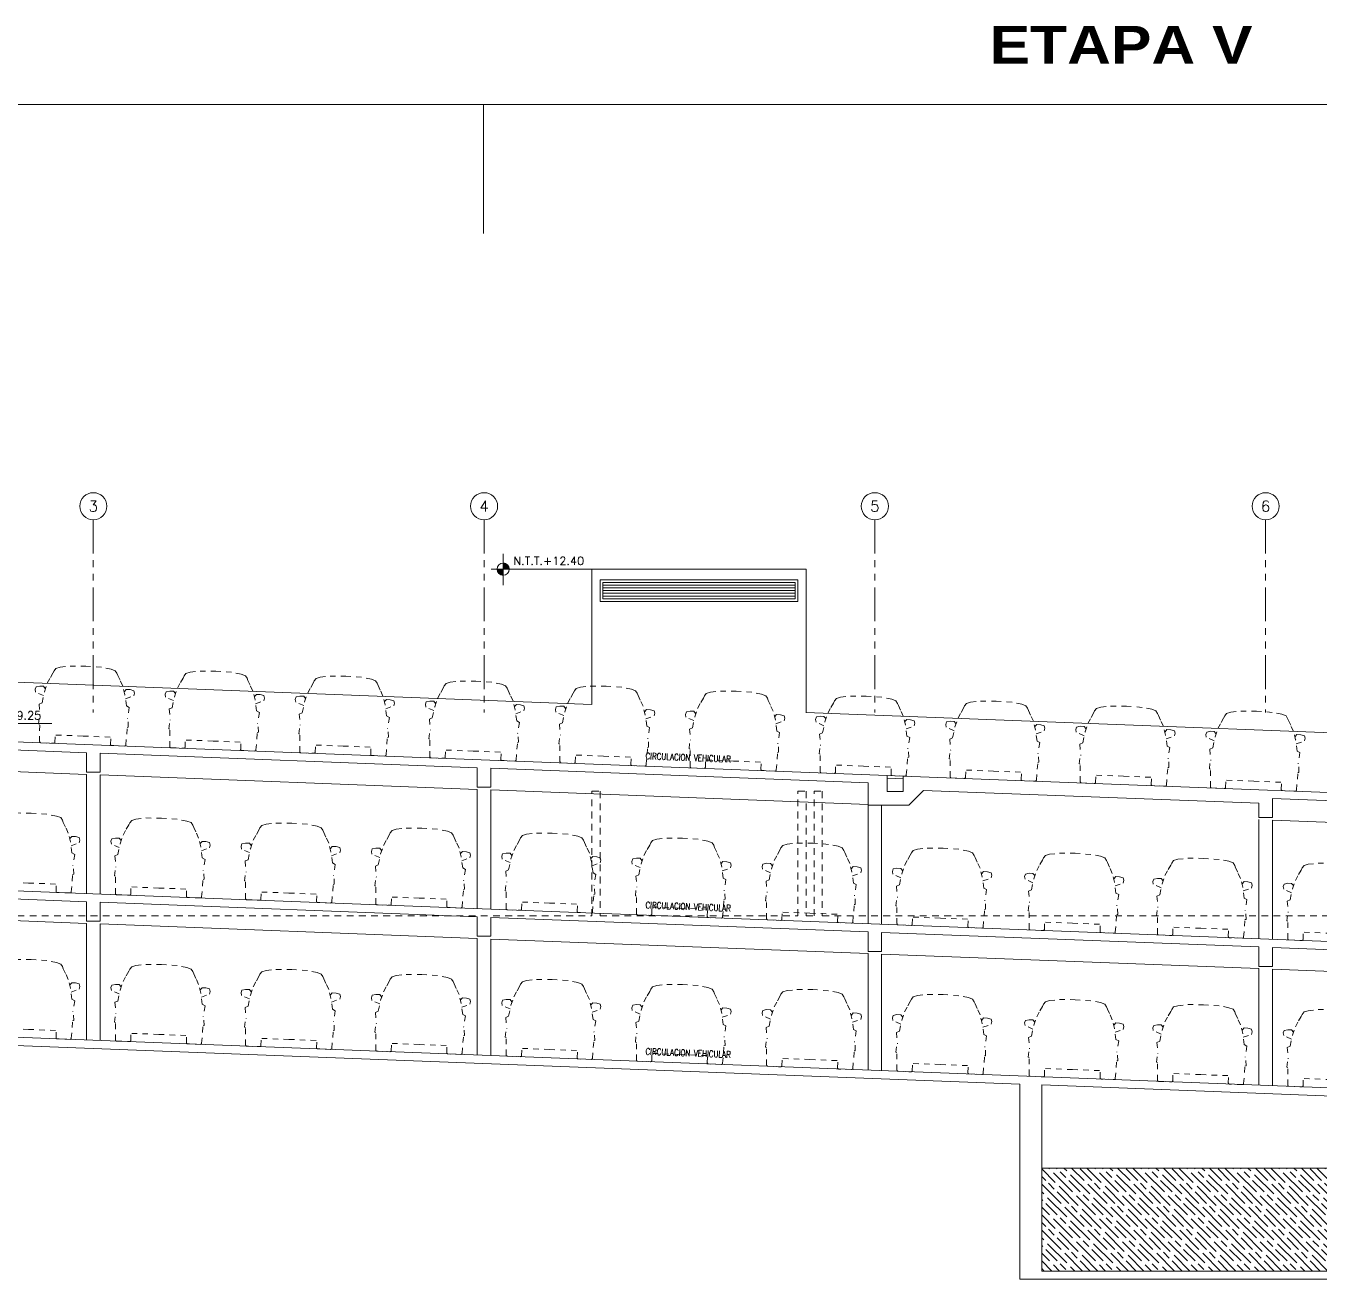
# Model space of a CAD drawing. Header units: millimetres. Extents: x 2085 to 2829, y 1347 to 1643.
# Drawn here: x 2271.79 to 2295.65, y 1372.34 to 1395.46 of the extents above; entities that cross this region are included whole.
import ezdxf
from ezdxf.enums import TextEntityAlignment as Align

# ---------------------------------------------------------------- set-up
doc = ezdxf.new("R2010")
doc.units = ezdxf.units.MM
for name, pattern in [('HIDDEN2', [0.1875, 0.125, -0.0625]), ('PHANTOM', [2.5, 1.25, -0.25, 0.25, -0.25, 0.25, -0.25]), ('PHANTOM2', [1.25, 0.625, -0.125, 0.125, -0.125, 0.125, -0.125])]:
    doc.linetypes.add(name, pattern=pattern)
doc.layers.get('0').update_dxf_attribs({"color": 251, "lineweight": 9})
doc.layers.get('DEFPOINTS').update_dxf_attribs({"color": 251, "lineweight": 9})
for name, color, linetype, lineweight in [('A-BARANDAS', 251, 'Continuous', 9), ('A-EJES', 251, 'PHANTOM', 9), ('A-MURO BAJO', 251, 'Continuous', 9), ('A-MUROS', 251, 'Continuous', 9), ('A-NIVELES-NPT', 251, 'Continuous', 9), ('A-PROYECCIONES', 251, 'HIDDEN2', 9), ('A-TEXTO-AMBIENTES', 251, 'Continuous', 9)]:
    doc.layers.add(name, color=color, linetype=linetype, lineweight=lineweight)
doc.layers.add('A-ETAPAS', color=251, linetype='Continuous', lineweight=9, plot=False)
doc.styles.add('R160-75', font='ariblk.ttf', dxfattribs={"height": 0.6})
doc.styles.add('R80', font='romans.shx', dxfattribs={"width": 0.8, "oblique": 15, "height": 0.1})
doc.styles.add('ROMANS', font='romans.shx', dxfattribs={"width": 0.8})

# ---------------------------------------------------------------- blocks, each defined once
blk = doc.blocks.new('SIM NIVEL PLANTA')
at = {"linetype": 'Continuous'}
h = blk.add_hatch(dxfattribs=at)
h.set_pattern_fill('_USER', color=256, scale=0.099996, angle=45, style=0, pattern_type=0)
h.set_pattern_definition([(45, (35396.10581, 26516.4892), (-0.0707080889, 0.0707080889), [])])
h.paths.add_polyline_path([(-17.03, 0), (-15.53, 0, 0.409209), (-17.03, 1.47)])
h.paths.add_polyline_path([(-18.53, 0, 0.419236), (-17.03, -1.53), (-17.03, 0)])
for p, q in [((-17.03, -3.97), (-17.03, 3.72)), ((4.81, 0), (-20, 0))]:
    blk.add_line(p, q)
blk.add_circle((-17.03, -0.03), 1.5, dxfattribs=at)
at = {"style": 'R80'}
blk.add_attdef('N.P.T.+0.00', text='', height=2.03, dxfattribs=at).set_placement((-5.83, 2.01), align=Align.MIDDLE_CENTER)
blk = doc.blocks.new('A$C056D72B4')
at = {"layer": 'A-PROYECCIONES', "color": 252, "ltscale": 0.7}
for p, q in [((0.183, 1.408), (0.364, 1.436)), ((0.364, 1.436), (0.655, 1.444)), ((0.945, 1.436), (0.655, 1.444)), ((1.127, 1.408), (0.945, 1.436)), ((-0.043, 1.101), (0.013, 1.213)), ((0.013, 1.213), (0.055, 1.295)), ((0.055, 1.295), (0.074, 1.336)), ((0.074, 1.336), (0.106, 1.382)), ((0.106, 1.382), (0.183, 1.408)), ((-0.262, 0.982), (-0.248, 1.027)), ((-0.251, 0.931), (-0.262, 0.982)), ((-0.248, 1.027), (-0.181, 1.043)), ((-0.181, 1.043), (-0.109, 1.044)), ((-0.109, 1.044), (-0.076, 1.004)), ((-0.089, 0.943), (-0.043, 1.101)), ((1.557, 1.027), (1.49, 1.043)), ((1.571, 0.982), (1.557, 1.027)), ((1.571, 0.982), (1.561, 0.931)), ((-0.103, 0.872), (-0.251, 0.931)), ((-0.125, 0.74), (-0.177, 0.714)), ((-0.125, 0.74), (-0.089, 0.943)), ((1.434, 0.74), (1.398, 0.943)), ((1.412, 0.872), (1.561, 0.931)), ((1.434, 0.74), (1.487, 0.714)), ((-0.177, 0.714), (-0.151, 0.507)), ((-0.173, 0.349), (-0.161, 0.507)), ((1.487, 0.714), (1.46, 0.507)), ((1.482, 0.349), (1.47, 0.507)), ((-0.154, 0.344), (-0.173, 0.349)), ((-0.141, 0.022), (-0.154, 0.344)), ((1.451, 0.022), (1.463, 0.344)), ((1.463, 0.344), (1.482, 0.349)), ((-0.12, 0), (0.12, 0)), ((0.141, 0.023), (0.141, 0.156)), ((0.655, 0.154), (0.141, 0.154)), ((0.655, 0.154), (1.168, 0.154)), ((1.168, 0.023), (1.168, 0.156)), ((1.429, 0), (1.189, 0))]:
    blk.add_line(p, q, dxfattribs=at)
for points in [[(1.398, 0.943), (1.352, 1.101), (1.296, 1.213), (1.254, 1.295), (1.236, 1.336), (1.203, 1.382), (1.127, 1.408)], [(1.419, 1.044), (1.385, 1.004)], [(1.49, 1.043), (1.419, 1.044)]]:
    blk.add_lwpolyline(points, dxfattribs=at)
for centre, start_param, end_param in [((-0.12, 0.023), 1.612306, 3.141593), ((0.12, 0.023), 3.141593, 4.712389), ((1.189, 0.023), 1.570796, 3.141593), ((1.429, 0.023), 3.141593, 4.67088)]:
    blk.add_ellipse(centre, major_axis=(0, 0.0225), ratio=0.942777, start_param=start_param, end_param=end_param, dxfattribs=at)
blk = doc.blocks.new('FASA')
at = {"true_color": 0x7aafdf, "transparency": 33554687}
h = blk.add_hatch(dxfattribs=at)
h.set_pattern_fill('GOST_WOOD', color=143, scale=0.05, angle=45)
h.set_pattern_definition([(135, (-226597.6691, -8188172.46334), (0.212132034356, 0.212132034356), [0.5, -0.1]), (135, (-226597.5277, -8188172.46334), (0.212132034356, 0.212132034356), [0.3, -0.075, 0.15, -0.075]), (135, (-226597.3509, -8188172.4987), (0.212132034356, 0.212132034356), [0.5, -0.1])])
h.paths.add_polyline_path([(-75.537, -19.618), (-75.537, -21.518), (-88.017, -21.518), (-88.017, -19.618)])
at = {"layer": 'A-MURO BAJO'}
h = blk.add_hatch(dxfattribs=at)
h.set_pattern_fill('_USER', color=8, scale=0.05, pattern_type=0)
h.set_pattern_definition([(0, (-226610.23375, -8188142.31217), (0, 0.05), [])])
h.paths.add_polyline_path([(-96.114, -8.818), (-92.564, -8.818), (-92.564, -9.118), (-96.114, -9.118)])
at = {"color": 143, "true_color": 0x7aafdf, "transparency": 33554687}
blk.add_line((-88.017, -19.618, 0), (-75.537, -19.618, 0), dxfattribs=at)
at = {"layer": 'A-EJES', "linetype": 'PHANTOM2'}
for points in [[(-105.515, -7.657), (-105.515, -11.216)], [(-98.305, -7.657), (-98.305, -11.216)], [(-91.095, -7.657), (-91.095, -11.216)], [(-83.885, -7.657), (-83.885, -11.216)]]:
    blk.add_lwpolyline(points, dxfattribs=at)
at = {"layer": 'A-EJES', "linetype": 'Continuous'}
for centre in [(-105.515, -7.41), (-98.305, -7.41), (-91.095, -7.41), (-83.885, -7.41)]:
    blk.add_circle(centre, 0.25, dxfattribs=at)
at = {"layer": 'A-ETAPAS'}
for points in [[(-120.192, -2.378), (-120.192, 0), (-98.317, 0), (-98.317, -2.378)], [(-98.317, -2.378), (-98.317, 0), (-76.562, 0), (-76.562, -2.378)]]:
    blk.add_lwpolyline(points, dxfattribs=at)
at = {"layer": 'A-MURO BAJO'}
for p, q in [((-105.64, -12.356), (-105.64, -14.556, 0)), ((-105.39, -12.366), (-105.39, -14.566, 0)), ((-98.43, -12.634), (-98.43, -14.834, 0)), ((-98.18, -12.644), (-98.18, -14.844, 0)), ((-91.22, -12.922), (-91.22, -15.112, 0)), ((-90.97, -12.922), (-90.97, -15.122, 0)), ((-84.01, -13.19), (-84.01, -15.39, 0)), ((-83.76, -13.2), (-83.76, -15.4, 0)), ((-105.64, -15.106), (-105.64, -17.256)), ((-105.39, -15.116), (-105.39, -17.264)), ((-98.43, -15.384), (-98.43, -17.534)), ((-98.18, -15.394), (-98.18, -17.542)), ((-91.22, -15.662), (-91.22, -17.812)), ((-90.97, -15.672), (-90.97, -17.82)), ((-84.01, -15.94), (-84.01, -18.091)), ((-83.76, -15.95), (-83.76, -18.099))]:
    blk.add_line(p, q, dxfattribs=at)
at = {"layer": 'A-MURO BAJO', "color": 6, "elevation": 0}
for points in [[(-96.314, -11.065), (-96.314, -8.568), (-92.364, -8.568), (-92.364, -11.217)], [(-119.217, -10.506), (-107.893, -10.618), (-96.314, -11.065)], [(-92.367, -11.217), (-76.779, -11.818), (-73.09, -11.818)]]:
    blk.add_lwpolyline(points, dxfattribs=at)
at = {"layer": 'A-MURO BAJO', "color": 8, "elevation": 0}
for points in [[(-96.164, -8.768), (-92.514, -8.768), (-92.514, -9.168), (-96.164, -9.168)], [(-96.114, -8.818), (-92.564, -8.818), (-92.564, -9.118), (-96.114, -9.118)]]:
    blk.add_lwpolyline(points, close=True, dxfattribs=at)
at = {"layer": 'A-MURO BAJO', "elevation": 0}
for points in [[(-112.6, -12.222), (-107.933, -12.268), (-105.64, -12.356)], [(-105.39, -12.366), (-98.43, -12.634)], [(-98.18, -12.644), (-91.22, -12.912)], [(-83.76, -13.2), (-76.811, -13.468), (-76.8, -13.468)], [(-112.6, -15.018), (-107.931, -15.018), (-105.64, -15.106)], [(-105.39, -15.116), (-98.43, -15.384)], [(-98.18, -15.394), (-91.22, -15.662)], [(-90.97, -15.672), (-84.01, -15.94)], [(-83.76, -15.95), (-76.811, -16.218), (-76.8, -16.218)]]:
    blk.add_lwpolyline(points, dxfattribs=at)
at = {"layer": 'A-MURO BAJO', "color": 3, "elevation": 0}
for points in [[(-90.87, -12.376), (-90.57, -12.387)], [(-90.87, -12.426), (-90.57, -12.437)]]:
    blk.add_lwpolyline(points, dxfattribs=at)
at = {"layer": 'A-MUROS', "elevation": 0}
for points in [[(-120.03, -11.598), (-107.92, -11.718), (-90.87, -12.376)], [(-112.6, -11.822), (-107.924, -11.868), (-105.64, -11.956)], [(-105.39, -11.966), (-105.39, -12.316), (-105.64, -12.316), (-105.64, -11.956)], [(-105.39, -11.966), (-98.43, -12.234)], [(-98.18, -12.244), (-98.18, -12.594), (-98.43, -12.594), (-98.43, -12.234)], [(-98.18, -12.244), (-91.22, -12.512)], [(-90.87, -12.376), (-90.87, -12.672), (-90.57, -12.672), (-90.57, -12.387)], [(-90.57, -12.387), (-76.8, -12.918), (-76.55, -12.918)], [(-90.196, -12.652), (-90.466, -12.922), (-91.22, -12.922), (-91.22, -12.512)], [(-90.196, -12.652), (-84.01, -12.89)], [(-83.76, -12.8), (-83.76, -13.15), (-84.01, -13.15), (-84.01, -12.89)], [(-83.76, -12.8), (-76.803, -13.068), (-76.8, -13.068)], [(-119.93, -14.468), (-107.92, -14.468), (-76.8, -15.668), (-76.55, -15.668)], [(-112.6, -14.618), (-107.923, -14.618), (-105.64, -14.706)], [(-105.39, -14.716), (-105.39, -15.066), (-105.64, -15.066), (-105.64, -14.706)], [(-105.39, -14.716), (-98.43, -14.984)], [(-98.18, -14.994), (-98.18, -15.344), (-98.43, -15.344), (-98.43, -14.984)], [(-98.18, -14.994), (-91.22, -15.262)], [(-90.97, -15.272), (-90.97, -15.622), (-91.22, -15.622), (-91.22, -15.262)], [(-90.97, -15.272), (-84.01, -15.54)], [(-83.76, -15.55), (-83.76, -15.9), (-84.01, -15.9), (-84.01, -15.54)], [(-83.76, -15.55), (-76.803, -15.818), (-76.8, -15.818)], [(-119.93, -17.168), (-107.92, -17.168), (-76.8, -18.368), (-61.83, -18.368), (-30.15, -19.568), (1.601, -19.568)], [(-120.18, -17.318), (-107.923, -17.318), (-88.417, -18.07)], [(-88.017, -18.086), (-76.803, -18.518), (-75.537, -18.518)]]:
    blk.add_lwpolyline(points, dxfattribs=at)
at = {"layer": 'A-MUROS'}
for points in [[(-88.417, -18.07), (-88.417, -21.668), (-60.593, -21.668), (-60.593, -18.565)], [(-88.017, -18.086), (-88.017, -21.518), (-75.537, -21.518)]]:
    blk.add_lwpolyline(points, dxfattribs=at)
at = {"layer": 'DEFPOINTS', "linetype": 'HIDDEN2', "elevation": 0}
blk.add_lwpolyline([(-108.714, -14.968), (-96.314, -14.968), (-96.314, -12.668), (-96.164, -12.668), (-96.164, -14.968), (-92.513, -14.968), (-92.514, -12.668), (-92.363, -12.668), (-92.363, -14.968), (-92.214, -14.968), (-92.214, -12.668), (-92.064, -12.668), (-92.064, -14.968), (-79.664, -14.968)], dxfattribs=at)
at = {"xscale": -1}
for p, rotation in [((-105.056, -11.829), 357.7917451309216), ((-102.656, -11.921), 357.7917451309216), ((-100.256, -12.014), 357.7917451309216), ((-97.856, -12.106), 357.7917451309216), ((-95.456, -12.199), 357.7917451309216), ((-93.056, -12.291), 357.7917451309216), ((-90.656, -12.384), 357.7917451309216), ((-88.256, -12.476), 357.7917451309216), ((-85.856, -12.569), 357.7917451309216), ((-83.456, -12.661), 357.7917451309216), ((-106.063, -14.54, 0), 357.7917451466032), ((-103.658, -14.632), 357.7917451466032), ((-101.256, -14.725), 357.7917451466032), ((-98.853, -14.818), 357.7917451466032), ((-96.448, -14.91), 357.7917451466032), ((-94.046, -15.003), 357.7917451466032), ((-91.643, -15.096), 357.7917451466032), ((-89.238, -15.188), 357.7917451466032), ((-86.8, -15.281), 357.7917451466032), ((-84.433, -15.374), 357.7917451466032), ((-82.028, -15.466), 357.7917451466032), ((-106.063, -17.24, 0), 357.7917451466032), ((-103.658, -17.332), 357.7917451466032), ((-101.256, -17.425), 357.7917451466032), ((-98.853, -17.518), 357.7917451466032), ((-96.448, -17.61), 357.7917451466032), ((-94.046, -17.703), 357.7917451466032), ((-91.643, -17.796), 357.7917451466032), ((-89.238, -17.888), 357.7917451466032), ((-86.8, -17.981), 357.7917451466032), ((-84.433, -18.074), 357.7917451466032), ((-82.028, -18.166), 357.7917451466032)]:
    blk.add_blockref('A$C056D72B4', p, dxfattribs=dict(at, rotation=rotation))
at = {"layer": 'A-NIVELES-NPT', "xscale": 0.075, "yscale": 0.075, "zscale": 0.075}
for p, values in [((-96.675, -8.568, 0), {'N.P.T.+0.00': 'N.T.T.+12.40'}), ((-106.642, -11.42, 0), {'N.P.T.+0.00': 'N.P.T.+9.25'})]:
    blk.add_blockref('SIM NIVEL PLANTA', p, dxfattribs=at).add_auto_attribs(values)
at = {"layer": 'A-EJES', "color": 1, "linetype": 'Continuous', "style": 'ROMANS'}
for s, p in [('3', (-105.515, -7.41)), ('4', (-98.305, -7.41)), ('5', (-91.095, -7.41)), ('6', (-83.885, -7.41))]:
    blk.add_text(s, height=0.2, dxfattribs=at).set_placement(p, align=Align.MIDDLE_CENTER)
at = {"layer": 'A-ETAPAS', "style": 'R160-75'}
blk.add_text('ETAPA V', height=0.7, dxfattribs=at).set_placement((-86.552, 0.751), align=Align.CENTER)
at = {"layer": 'A-TEXTO-AMBIENTES', "style": 'ROMANS', "width": 0.8}
for p in [(-94.541, -12.106, 0), (-94.541, -14.856, 0), (-94.541, -17.556, 0)]:
    blk.add_text('CIRCULACION VEHICULAR', height=0.12, rotation=357.7917, dxfattribs=at).set_placement(p, align=Align.CENTER)

msp = doc.modelspace()

# ---------------------------------------------------------------- block references
at = {"layer": 'A-BARANDAS'}
msp.add_blockref('FASA', (2378.547, 1394.004, 0), dxfattribs=at)

doc.saveas('drawing.dxf')
